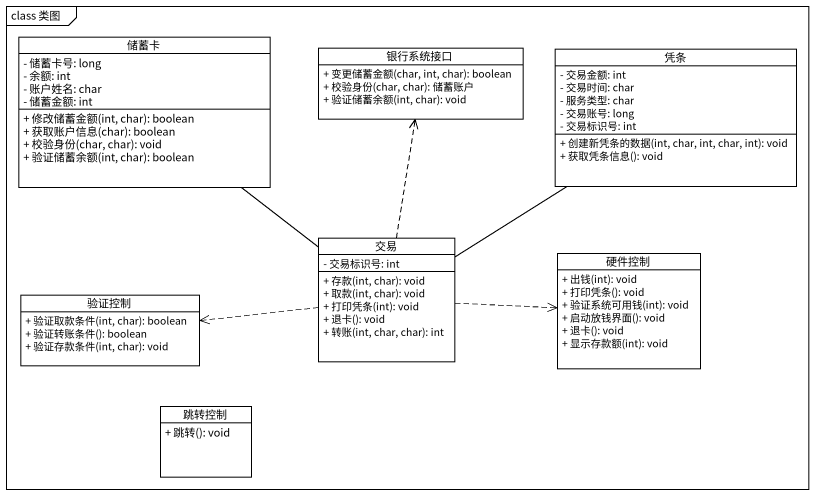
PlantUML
@startuml
mainframe class 类图
hide circle
hide empty members
skinparam classAttributeIconSize 0
class 储蓄卡 {
  - 储蓄卡号: long
  - 余额: int
  - 账户姓名: char
  - 储蓄金额: int
  + 修改储蓄金额(int, char): boolean
  + 获取账户信息(char): boolean
  + 校验身份(char, char): void
  + 验证储蓄余额(int, char): boolean
}
class 银行系统接口 {
  + 变更储蓄金额(char, int, char): boolean
  + 校验身份(char, char): 储蓄账户
  + 验证储蓄余额(int, char): void
}
class 凭条 {
  - 交易金额: int
  - 交易时间: char
  - 服务类型: char
  - 交易账号: long
  - 交易标识号: int
  + 创建新凭条的数据(int, char, int, char, int): void
  + 获取凭条信息(): void
}
class 交易 {
  - 交易标识号: int
  + 存款(int, char): void
  + 取款(int, char): void
  + 打印凭条(int): void
  + 退卡(): void
  + 转账(int, char, char): int
}
class 硬件控制 {
  + 出钱(int): void
  + 打印凭条(): void
  + 验证系统可用钱(int): void
  + 启动放钱界面(): void
  + 退卡(): void
  + 显示存款额(int): void
}
class 验证控制 {
  + 验证取款条件(int, char): boolean
  + 验证转账条件(): boolean
  + 验证存款条件(int, char): void
}
class 跳转控制 {
  + 跳转(): void
}
储蓄卡 -- 交易
凭条 -- 交易
交易 .up.> 银行系统接口
交易 .right.> 硬件控制
交易 .left.> 验证控制
@enduml
